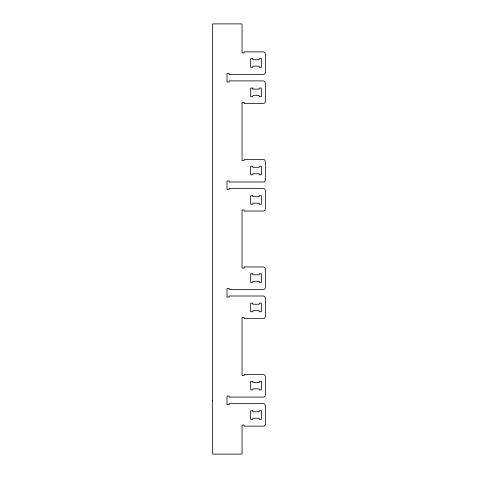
<?xml version="1.0" encoding="UTF-8"?>
<svg xmlns="http://www.w3.org/2000/svg" width="478" height="478" viewBox="0 0 478 478"><rect width="100%" height="100%" fill="white"/><g stroke="black" fill="none" stroke-linecap="round" stroke-linejoin="round"><path stroke-width="0.72" d="M212.65 400.325L212.65 454.1L242.047 454.1L242.047 425.062L244.198 425.062L244.198 426.137L263.199 426.137A2.151 2.151 0 0 0 265.35 423.986L265.35 405.703A2.151 2.151 0 0 0 263.199 403.552L229.141 403.552L229.141 404.627L226.99 404.627L226.99 396.023L229.141 396.023L229.141 397.099L263.199 397.099A2.151 2.151 0 0 0 265.35 394.948L265.35 376.664A2.151 2.151 0 0 0 263.199 374.513L244.198 374.513L244.198 375.589L242.047 375.589L242.047 317.512L244.198 317.512L244.198 318.587L263.199 318.587A2.151 2.151 0 0 0 265.35 316.436L265.35 298.153A2.151 2.151 0 0 0 263.199 296.002L229.141 296.002L229.141 297.077L226.99 297.077L226.99 288.473L229.141 288.473L229.141 289.549L263.199 289.549A2.151 2.151 0 0 0 265.35 287.398L265.35 269.114A2.151 2.151 0 0 0 263.199 266.963L244.198 266.963L244.198 268.039L242.047 268.039L242.047 209.962L244.198 209.962L244.198 211.037L263.199 211.037A2.151 2.151 0 0 0 265.35 208.886L265.35 190.603A2.151 2.151 0 0 0 263.199 188.452L229.141 188.452L229.141 189.527L226.99 189.527L226.99 180.923L229.141 180.923L229.141 181.999L263.199 181.999A2.151 2.151 0 0 0 265.35 179.847L265.35 161.564A2.151 2.151 0 0 0 263.199 159.413L244.198 159.413L244.198 160.489L242.047 160.489L242.047 102.412L244.198 102.412L244.198 103.487L263.199 103.487A2.151 2.151 0 0 0 265.35 101.336L265.35 83.053A2.151 2.151 0 0 0 263.199 80.902L229.141 80.902L229.141 81.977L226.99 81.977L226.99 73.373L229.141 73.373L229.141 74.448L263.199 74.448A2.151 2.151 0 0 0 265.35 72.297L265.35 54.014A2.151 2.151 0 0 0 263.199 51.863L244.198 51.863L244.198 52.938L242.047 52.938L242.047 23.9L212.65 23.9L212.65 400.325M252.802 58.675L250.651 58.675L250.651 67.278L252.802 67.278L252.802 66.203L259.255 66.203L259.255 67.278L261.406 67.278L261.406 58.675L259.255 58.675L259.255 59.75L252.802 59.75L252.802 58.675M252.802 88.072L250.651 88.072L250.651 96.676L252.802 96.676L252.802 95.6L259.255 95.6L259.255 96.676L261.406 96.676L261.406 88.072L259.255 88.072L259.255 89.147L252.802 89.147L252.802 88.072M252.802 166.225L250.651 166.225L250.651 174.829L252.802 174.829L252.802 173.753L259.255 173.753L259.255 174.829L261.406 174.829L261.406 166.225L259.255 166.225L259.255 167.3L252.802 167.3L252.802 166.225M252.802 195.621L250.651 195.621L250.651 204.226L252.802 204.226L252.802 203.15L259.255 203.15L259.255 204.226L261.406 204.226L261.406 195.621L259.255 195.621L259.255 196.697L252.802 196.697L252.802 195.621M252.802 273.774L250.651 273.774L250.651 282.379L252.802 282.379L252.802 281.303L259.255 281.303L259.255 282.379L261.406 282.379L261.406 273.774L259.255 273.774L259.255 274.85L252.802 274.85L252.802 273.774M252.802 303.171L250.651 303.171L250.651 311.775L252.802 311.775L252.802 310.7L259.255 310.7L259.255 311.775L261.406 311.775L261.406 303.171L259.255 303.171L259.255 304.247L252.802 304.247L252.802 303.171M252.802 381.325L250.651 381.325L250.651 389.929L252.802 389.929L252.802 388.853L259.255 388.853L259.255 389.929L261.406 389.929L261.406 381.325L259.255 381.325L259.255 382.4L252.802 382.4L252.802 381.325M252.802 410.721L250.651 410.721L250.651 419.325L252.802 419.325L252.802 418.25L259.255 418.25L259.255 419.325L261.406 419.325L261.406 410.721L259.255 410.721L259.255 411.797L252.802 411.797L252.802 410.721"/></g></svg>
